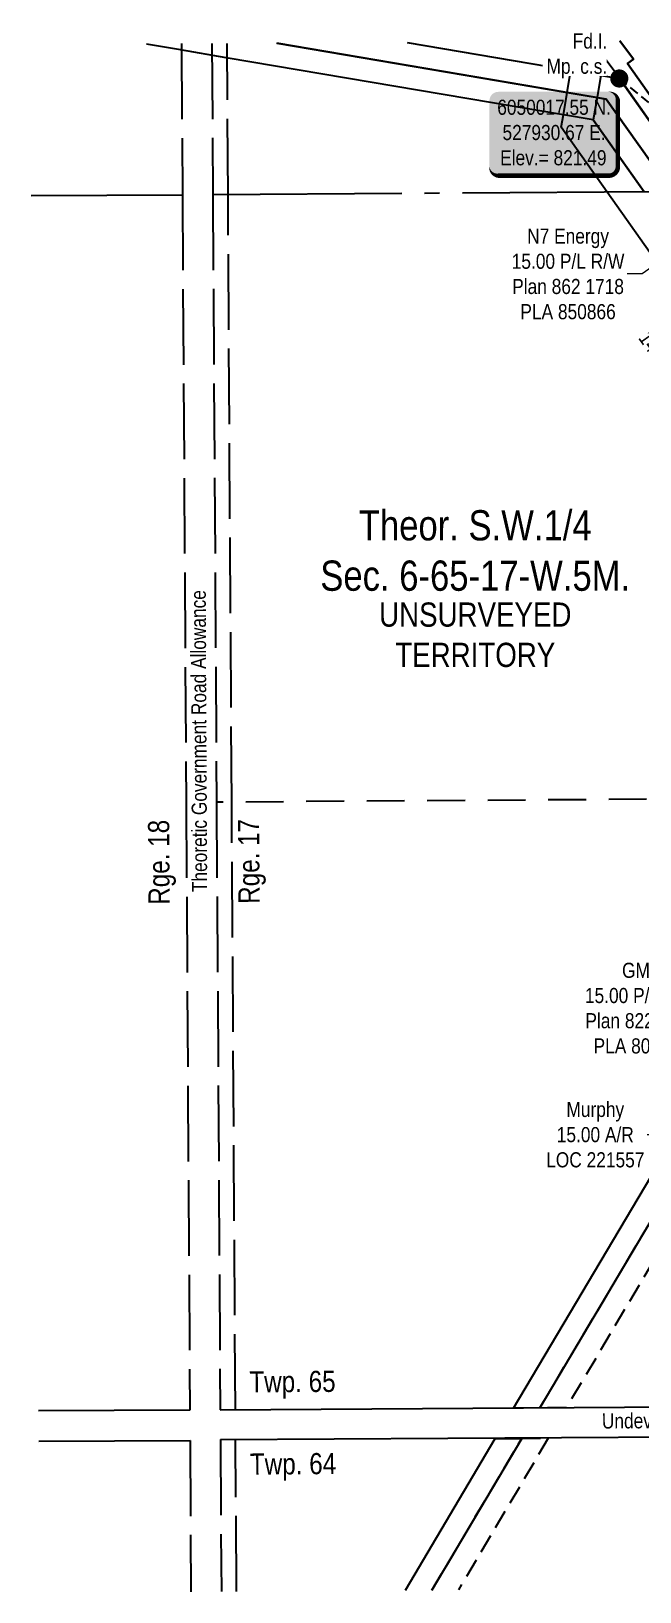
# Model space of a CAD drawing. Extents: x 526561 to 530509, y 6049016 to 6051979.
# Drawn here: x 527542 to 527944, y 6049016 to 6050049 of the extents above; entities that cross this region are included whole.
import ezdxf
from ezdxf.enums import TextEntityAlignment as Align

# ---------------------------------------------------------------- set-up
doc = ezdxf.new("R2010")
doc.units = 0
doc.header["$LTSCALE"] = 5
doc.header["$PDSIZE"] = 0.5
for name, pattern in [('foc-ACCESSROAD', [3.75, 2.5, -1.25]), ('foc-LSD', [8, 5, -3]), ('foc-QUARTERLINE', [33, 25, -3, 2, -3]), ('foc-TIELINE', [1.875, 1.25, -0.625]), ('foc-UNSURVEYED', [12.5, 10, -2.5])]:
    doc.linetypes.add(name, pattern=pattern)
doc.layers.get('Defpoints').update_dxf_attribs({"color": 9})
for name, color, linetype in [('C-AR', 13, 'foc-ACCESSROAD'), ('C-RW', 13, 'Continuous'), ('C-SYMBOL', 7, 'Continuous'), ('D-TXT', 6, 'Continuous'), ('DETAIL-T', 7, 'Continuous'), ('F-RW', 190, 'Continuous'), ('L-BD', 7, 'Continuous'), ('L-MON', 1, 'Continuous'), ('L-MON-T', 1, 'Continuous'), ('L-ROAD-T', 7, 'Continuous'), ('L-SEC', 7, 'Continuous'), ('L-SECQ', 8, 'foc-QUARTERLINE'), ('L-SECTION-LSD', 7, 'foc-LSD'), ('L-TIE', 7, 'foc-TIELINE'), ('L-UNS-T', 3, 'Continuous'), ('L-USEC', 7, 'foc-UNSURVEYED')]:
    doc.layers.add(name, color=color, linetype=linetype)
doc.layers.add('C-AR-T', color=13, linetype='Continuous', lineweight=9)
doc.layers.add('F-RW-T', color=190, linetype='Continuous', lineweight=9)
doc.styles.add('175L', font='ARIALN.TTF', dxfattribs={"height": 20})
doc.styles.add('80', font='ARIALN.TTF', dxfattribs={"height": 10})
doc.styles.add('80CG', font='ARIALN.TTF', dxfattribs={"height": 10})
doc.styles.add('80L', font='ARIALN.TTF', dxfattribs={"height": 10})
doc.dimstyles.new('Compass 5 000', dxfattribs={"dimscale": 5, "dimtxt": 9, "dimasz": 2, "dimexe": 0.2, "dimexo": 0.0625, "dimgap": 0.5, "dimtad": 0, "dimtih": 1, "dimtoh": 1, "dimzin": 0, "dimdsep": 46, "dimtxsty": '80CG', "dimcen": 0.1, "dimse1": 1, "dimse2": 1, "dimclrd": 256, "dimclrt": 256, "dimaunit": 1, "dimadec": 4, "dimazin": 0, "dimtfac": 0.06, "dimtofl": 0, "dimtmove": 0, "dimatfit": 1, "dimfxl": 0.2, "dimtolj": 1, "dimtzin": 0, "dimlwd": -1, "dimarcsym": 0})

# ---------------------------------------------------------------- blocks, each defined once
blk = doc.blocks.new('*D421')
at = {"layer": 'C-AR-T', "transparency": 16777216}
for p, q in [((527959.1, 6049318.7), (527949.1, 6049318.7)), ((527969.9, 6049312.3), (527959.1, 6049318.7)), ((528000, 6049294.4), (528008.6, 6049289.3))]:
    blk.add_line(p, q, dxfattribs=at)
for points in [[(527970.8, 6049313.7), (527969.1, 6049310.8), (527978.5, 6049307.2)], [(528000.9, 6049295.9), (527999.2, 6049293), (527991.4, 6049299.5)]]:
    blk.add_solid(points, dxfattribs=at)
at = {"layer": 'Defpoints', "color": 0, "transparency": 16777216}
for p in [(527981, 6049311.4), (527993.9, 6049303.7), (527991.4, 6049299.5)]:
    blk.add_point(p, dxfattribs=at)
at = {"layer": 'C-AR-T', "transparency": 16777216, "insert": (527914.8, 6049318.7), "char_height": 10, "attachment_point": 5, "style": '80CG'}
blk.add_mtext('\\A1;Murphy\\P15.00 A/R\\PLOC 221557', dxfattribs=at)
blk = doc.blocks.new('*D431')
at = {"layer": 'Defpoints', "color": 0, "transparency": 16777216}
for p in [(528011.5, 6049392.1), (528003.3, 6049378.5), (528016.2, 6049370.8)]:
    blk.add_point(p, dxfattribs=at)
at = {"layer": 'F-RW-T', "transparency": 16777216}
for p, q in [((527994.3, 6049402.4), (527984.3, 6049402.4)), ((528002.9, 6049397.2), (527994.3, 6049402.4)), ((528032.9, 6049379.2), (528041.4, 6049374))]:
    blk.add_line(p, q, dxfattribs=at)
for points in [[(528003.7, 6049398.7), (528002, 6049395.8), (528011.5, 6049392.1)], [(528033.7, 6049380.6), (528032, 6049377.8), (528024.3, 6049384.4)]]:
    blk.add_solid(points, dxfattribs=at)
at = {"layer": 'F-RW-T', "transparency": 16777216, "insert": (527945.2, 6049402.4), "char_height": 10, "attachment_point": 5, "style": '80CG'}
blk.add_mtext('\\A1;GMT\\P15.00 P/L R/W\\PPlan 822 0032\\PPLA 800652', dxfattribs=at)
blk = doc.blocks.new('*D435')
at = {"layer": 'Defpoints', "color": 0, "transparency": 16777216}
for p in [(527972.3, 6049906.9), (527993.3, 6049903), (527981.1, 6049894.4)]:
    blk.add_point(p, dxfattribs=at)
at = {"layer": 'F-RW-T', "transparency": 16777216}
for p, q in [((527992.7, 6049921.3), (528000.9, 6049927.1)), ((527964.1, 6049901.1), (527945.8, 6049888.2)), ((527945.8, 6049888.2), (527935.8, 6049888.2))]:
    blk.add_line(p, q, dxfattribs=at)
for points in [[(527991.7, 6049922.6), (527993.7, 6049919.9), (527984.5, 6049915.5)], [(527963.2, 6049902.5), (527965.1, 6049899.7), (527972.3, 6049906.9)]]:
    blk.add_solid(points, dxfattribs=at)
at = {"layer": 'F-RW-T', "transparency": 16777216, "insert": (527896.8, 6049888.2), "char_height": 10, "attachment_point": 5, "style": '80CG'}
blk.add_mtext('\\A1;N7 Energy\\P15.00 P/L R/W\\PPlan 862 1718\\PPLA 850866', dxfattribs=at)
blk = doc.blocks.new('fdia')
at = {"color": 255, "const_width": 1}
blk.add_lwpolyline([(-0.5, 0, 1), (0.5, 0, 1)], format="xyb", close=True, dxfattribs=at)
blk = doc.blocks.new('Fdiaa')
blk.add_blockref('fdia', (0, 0))
blk = doc.blocks.new('fdib')
at = {"color": 1, "const_width": 1.6}
blk.add_lwpolyline([(-0.4, 0, 1), (0.4, 0, 1)], format="xyb", close=True, dxfattribs=at)
at = {"color": 1}
blk.add_circle((0, 0), 0.8, dxfattribs=at)
blk = doc.blocks.new('Fdibb')
blk.add_blockref('fdib', (0, 0))
blk = doc.blocks.new('fdicc')
for name in ['Fdibb', 'Fdiaa']:
    blk.add_blockref(name, (0, 0))
blk = doc.blocks.new('FDI')
blk.add_blockref('fdicc', (0, 0))
blk = doc.blocks.new('*U452')
h = blk.add_hatch(color=254)
edge = h.paths.add_edge_path()
edge.add_line((-36.5, -28.5), (36.5, -28.5))
edge.add_arc((36.5, -22.5), 6, 270, 360)
edge.add_line((42.5, -22.5), (42.5, 21))
edge.add_arc((36.5, 21), 6, 0, 90)
edge.add_line((36.5, 27), (-36.5, 27))
edge.add_arc((-36.5, 21), 6, 90, 180)
edge.add_line((-42.5, 21), (-42.5, -22.5))
edge.add_arc((-36.5, -22.5), 6, 180, 270)
at = {"color": 1, "flags": 128}
blk.add_lwpolyline([(-36.5, -28.5, 3, 3, 0), (36.5, -28.5, 3, 3, 0.414214), (42.5, -22.5, 3, 3, 0), (42.5, 21, 3, 0, 0.414214), (36.5, 27, 0, 0, 0), (-36.5, 27, 0, 0, 0.414214), (-42.5, 21, 0, 0, 0), (-42.5, -22.5, 0, 3, 0.414214)], format="xyseb", close=True, dxfattribs=at)
blk.add_lwpolyline([(22.2, 9.5, 0, 10, 0), (0, 0, 5, 5, 0)], format="xyseb", dxfattribs=at)
at = {"color": 1, "style": '80'}
blk.add_attdef('ENTER_TEXT_001', (-36, -5), '', height=10, dxfattribs=at)

msp = doc.modelspace()

# ---------------------------------------------------------------- linework, layer by layer
at = {"layer": 'C-AR'}
msp.add_lwpolyline([(527895.683, 6049138.045), (527878.167, 6049137.924), (528055.181, 6049436.418), (528157.741, 6049609.669), (528168.94, 6049628.587), (528177.311, 6049642.727), (528186.796, 6049629.295), (528181.852, 6049620.943), (528178.425, 6049615.156), (528167.229, 6049596.241), (528068.09, 6049428.77), (527895.683, 6049138.045)], close=True, dxfattribs=at)
msp.add_lwpolyline([(527806.822, 6049017.387), (527866.173, 6049117.734), (527883.676, 6049117.855), (527824.325, 6049017.508)], dxfattribs=at)
at = {"layer": 'C-RW', "flags": 128}
for points in [[(528541.942, 6049152.423), (528548.939, 6049142.566), (528530.659, 6049142.441), (528470.003, 6049228.323), (528177.311, 6049642.727), (528167.833, 6049656.146), (528163.957, 6049661.634), (528158.352, 6049669.564), (527965.333, 6049942.691), (527922.084, 6050003.899), (527704.212, 6050040.848)], [(527790.421, 6050041.445), (527930.67, 6050017.546)], [(528541.942, 6049152.423), (528176.183, 6049670.167), (527930.67, 6050017.546)]]:
    msp.add_lwpolyline(points, dxfattribs=at)
at = {"layer": 'C-RW'}
for points in [[(528148.263, 6049623.087), (527922.697, 6049942.396), (527892.347, 6049985.365), (527893.727, 6049993.501), (527896.234, 6050008.283), (527898.743, 6050023.074), (527899.324, 6050026.504), (527887.651, 6050042.12)], [(527931.101, 6050042.421), (527940.102, 6050030.38), (527936.012, 6050027.504), (527995.801, 6049942.901), (528036.409, 6049885.454), (528057.315, 6049865.858), (528069.46, 6049854.475), (528182.27, 6049748.738), (528189.616, 6049741.851), (528198.299, 6049736.619), (528190.591, 6049723.757), (528180.531, 6049729.827), (528174.403, 6049735.569), (528079.392, 6049824.611), (528061.632, 6049841.256), (528043.165, 6049858.562), (527983.617, 6049942.816), (527977.58, 6049951.367), (527930.739, 6050017.647), (527927.906, 6050021.656), (527920.465, 6050031.608), (527912.479, 6050042.292)], [(527912.479, 6050042.292), (527920.465, 6050031.608), (527918.451, 6050019.732), (527915.942, 6050004.941), (527913.435, 6049990.159), (527947.065, 6049942.564)], [(527995.801, 6049942.901), (527936.012, 6050027.504), (527940.102, 6050030.38), (527931.101, 6050042.421)]]:
    msp.add_lwpolyline(points, dxfattribs=at)
at = {"layer": 'F-RW'}
for points in [[(527947.065, 6049942.564), (527913.435, 6049990.159), (527893.727, 6049993.501), (527670.746, 6050031.315), (527640.555, 6050036.437), (527618.069, 6050040.25)], [(527704.211, 6050040.848), (527896.234, 6050008.283), (527915.942, 6050004.941), (527922.084, 6050003.899), (527965.336, 6049942.69)], [(528055.181, 6049436.418), (527878.167, 6049137.924), (527860.663, 6049137.804), (528042.363, 6049443.948)], [(527789.331, 6049017.266), (527848.685, 6049117.614), (527866.173, 6049117.734), (527806.822, 6049017.387)]]:
    msp.add_lwpolyline(points, dxfattribs=at)
at = {"layer": 'L-SEC'}
for p, q in [((527666.826, 6049136.662), (528470.135, 6049141.803)), ((527646.72, 6049136.521), (527546.773, 6049136.021)), ((527646.714, 6049136.522), (527646.72, 6049136.522)), ((527546.896, 6049115.915), (527646.843, 6049116.416)), ((527666.947, 6049116.966), (528471.337, 6049122.114))]:
    msp.add_line(p, q, dxfattribs=at)
at = {"layer": 'L-SECQ', "flags": 128}
for points in [[(527661.912, 6049940.77), (528466.15, 6049946.357)], [(527541.858, 6049940.156), (527641.805, 6049940.648)]]:
    msp.add_lwpolyline(points, dxfattribs=at)
at = {"layer": 'L-SECTION-LSD', "flags": 128}
msp.add_lwpolyline([(528468.681, 6049544.193), (527664.37, 6049538.708)], dxfattribs=at)
at = {"layer": 'L-TIE', "flags": 128}
msp.add_lwpolyline([(527930.67, 6050017.546), (528445.375, 6049591.507)], dxfattribs=at)
at = {"layer": 'L-USEC'}
for p, q in [((527641.195, 6050040.594), (527641.805, 6049940.648)), ((527661.301, 6050040.734), (527661.912, 6049940.77)), ((527671.964, 6049940.857), (527671.354, 6050040.803)), ((527641.805, 6049940.648), (527644.263, 6049538.585)), ((527661.912, 6049940.77), (527664.37, 6049538.708)), ((527674.422, 6049538.795), (527671.964, 6049940.857)), ((527644.263, 6049538.585), (527646.72, 6049136.521)), ((527664.37, 6049538.708), (527666.826, 6049136.662)), ((527676.879, 6049136.731), (527674.422, 6049538.795)), ((527646.843, 6049116.416), (527647.456, 6049016.286)), ((527666.947, 6049116.966), (527667.562, 6049016.425)), ((527677.614, 6049016.494), (527677.001, 6049116.625))]:
    msp.add_line(p, q, dxfattribs=at)

# ---------------------------------------------------------------- block references
at = {"layer": 'DETAIL-T', "color": 2}
ref = msp.add_blockref('*U452', (527887.261, 6049981.731), dxfattribs=dict(at, xscale=0.99948198, yscale=0.99948198, zscale=0.99948198))
ref.add_attrib('ENTER_TEXT_001', '6050017.55 N.', (527849.985, 6049993.497), dxfattribs={"layer": '0', "color": 1, "height": 9.99482, "style": '80'})
ref.add_attrib('ENTER_TEXT_002', '527930.67 E.', (527853.459, 6049976.798), dxfattribs={"layer": '0', "color": 1, "height": 9.99482, "style": '80'})
ref.add_attrib('ENTER_TEXT_003', 'Elev.= 821.49', (527851.89, 6049960.099), dxfattribs={"layer": '0', "color": 1, "height": 9.99482, "style": '80'})

# ---------------------------------------------------------------- texts
at = {"layer": 'C-SYMBOL', "color": 3, "insert": (527835.425, 6049731.913), "char_height": 19.98964, "width": 203.13701, "attachment_point": 2, "style": '175L'}
msp.add_mtext('Theor. S.W.1/4 \\PSec. 6-65-17-W.5M.', dxfattribs=at)
at = {"layer": 'D-TXT', "color": 3, "char_height": 14, "attachment_point": 1, "style": '80L'}
for s, width, insert, rotation in [('Rge. 18', 73.75526, (527619.401, 6049470.817), 90.338816), ('Rge. 17', 63.86109, (527678.862, 6049471.431), 90.338816), ('Twp. 65', 101.3954, (527686.024, 6049162.163), 0.395918), ('Twp. 64', 101.3954, (527686.4, 6049107.77), 0.395918)]:
    msp.add_mtext_dynamic_manual_height_columns(s, width=width, gutter_width=47.5, heights=[0], dxfattribs=dict(at, insert=insert, rotation=rotation))
at = {"layer": 'L-ROAD-T', "style": '80L'}
for s, height, rotation, p in [('Theoretic Government Road Allowance', 9.99485, 90.267592, (527652.718, 6049579.12)), ('Undeveloped Government Road Allowance', 9.99999, 0.395918, (528028.992, 6049130.019))]:
    msp.add_text(s, height=height, rotation=rotation, dxfattribs=at).set_placement(p, align=Align.MIDDLE_CENTER)
at = {"layer": 'L-UNS-T', "color": 3, "insert": (527835.451, 6049649.407), "char_height": 15.99171, "attachment_point": 5, "style": '80L'}
msp.add_mtext_dynamic_manual_height_columns('UNSURVEYED TERRITORY', width=126.41375, gutter_width=47.5, heights=[0], dxfattribs=at)

# ---------------------------------------------------------------- dimensions: what is measured, and where the dimension line sits
at = {"layer": 'C-AR-T'}
dim = msp.add_linear_dim(base=(527991.445, 6049299.525), p1=(527981.033, 6049311.385), p2=(527993.939, 6049303.731), angle=329.331069, text='Murphy\\P15.00 A/R\\PLOC 221557', dimstyle='Compass 5 000', dxfattribs=at)
dim.commit()
dim.dimension.update_dxf_attribs({"geometry": '*D421', "text_midpoint": (527914.824, 6049318.692), "dimtype": 161})
at = {"layer": 'F-RW-T'}
dim = msp.add_aligned_dim(p1=(528016.161, 6049370.809), p2=(528003.314, 6049378.534), distance=-15.803, text='GMT\\P15.00 P/L R/W\\PPlan 822 0032\\PPLA 800652', dimstyle='Compass 5 000', dxfattribs=at)
dim.commit()
dim.dimension.update_dxf_attribs({"geometry": '*D431', "text_midpoint": (527945.233, 6049402.385)})

# ---------------------------------------------------------------- next in the draw order: texts
at = {"layer": 'L-BD', "insert": (527962.39, 6049860.364), "char_height": 9.99482, "width": 55.97822, "attachment_point": 1, "rotation": 305.2511, "line_spacing_factor": 0.860116, "style": '80L', "bg_fill": 3, "box_fill_scale": 1.15, "bg_fill_color": 256, "bg_fill_true_color": 256, "bg_fill_transparency": 0}
msp.add_mtext('\\pi10.82543;425.60 \\P\\pi0.66357;144°45\'55"', dxfattribs=at)
at = {"layer": 'L-MON-T', "insert": (527881.585, 6050047.325), "char_height": 9.99482, "attachment_point": 1, "style": '80L', "bg_fill": 3, "box_fill_scale": 1.15, "bg_fill_color": 256, "bg_fill_true_color": 256, "bg_fill_transparency": 0}
msp.add_mtext_dynamic_manual_height_columns('\\pi18.2623;Fd.I.\\P\\pi0.97249;Mp. c.s.', width=39.2337, gutter_width=50, heights=[0], dxfattribs=at)

# ---------------------------------------------------------------- next in the draw order: block references
at = {"layer": 'L-MON', "color": 2, "xscale": 4.999999999999989, "yscale": 4.999999999999989, "zscale": 4.999999999999989}
msp.add_blockref('FDI', (527930.67, 6050017.546), dxfattribs=at)

# ---------------------------------------------------------------- next in the draw order: dimensions: what is measured, and where the dimension line sits
at = {"layer": 'F-RW-T', "color": 3}
dim = msp.add_linear_dim(base=(527972.293, 6049906.865), p1=(527993.349, 6049903.048), p2=(527981.105, 6049894.395), angle=215.248324, text='N7 Energy\\P15.00 P/L R/W\\PPlan 862 1718\\PPLA 850866', dimstyle='Compass 5 000', dxfattribs=at)
dim.commit()
dim.dimension.update_dxf_attribs({"geometry": '*D435', "text_midpoint": (527896.751, 6049888.169), "dimtype": 161})

doc.saveas('drawing.dxf')
